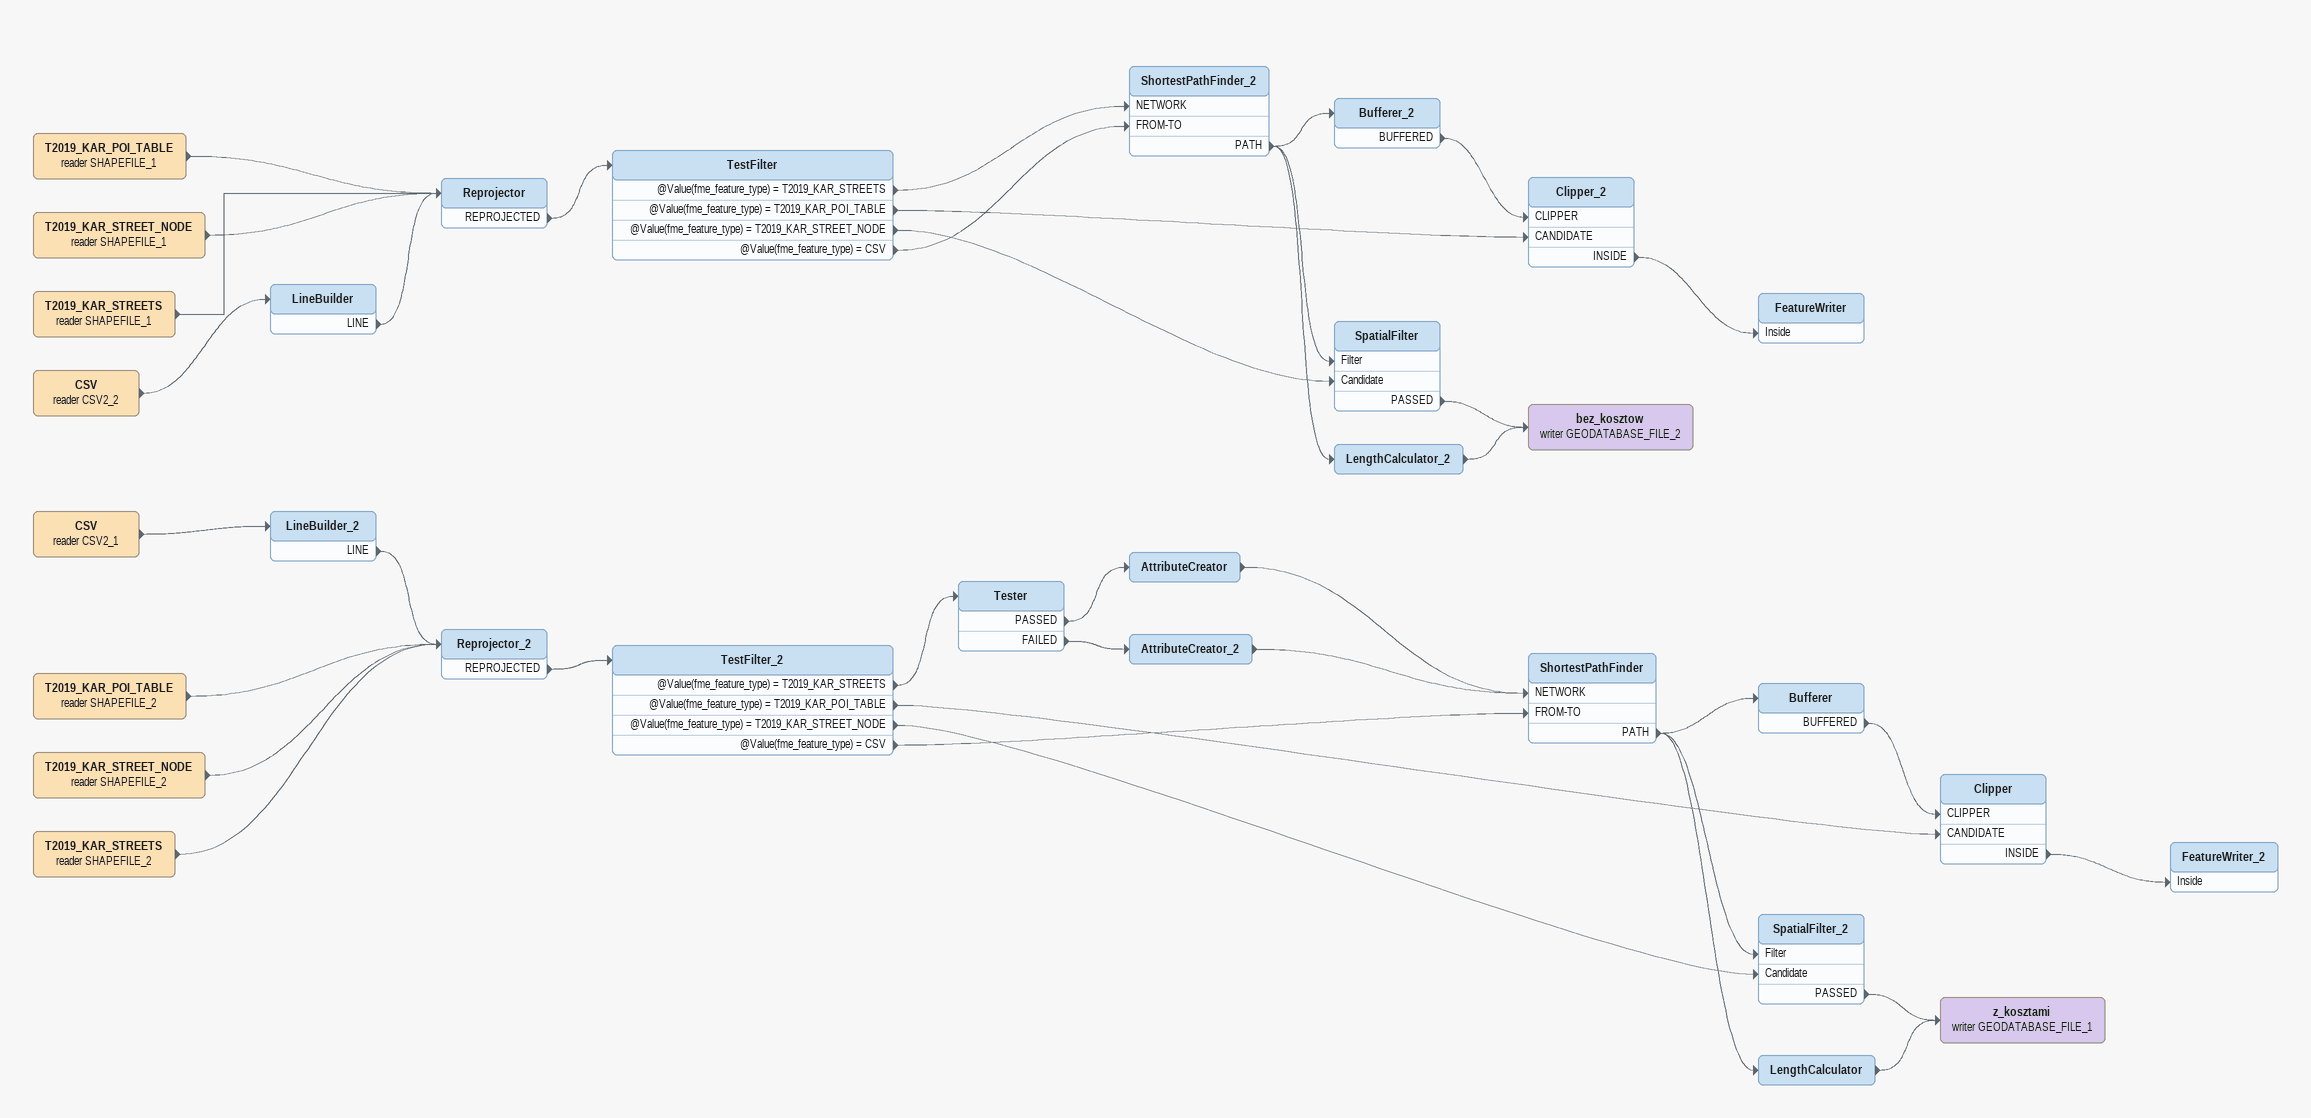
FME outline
T2019_KAR_STREET_NODE (reader SHAPEFILE_2)
    -> Reprojector_2
CSV (reader CSV2_1)
    -> LineBuilder_2
LineBuilder_2
    LINE -> Reprojector_2
T2019_KAR_POI_TABLE (reader SHAPEFILE_2)
    -> Reprojector_2
T2019_KAR_STREETS (reader SHAPEFILE_2)
    -> Reprojector_2
Reprojector_2
    REPROJECTED -> TestFilter_2
TestFilter_2
    @Value(fme_feature_type) = T2019_KAR_STREETS -> Tester
    @Value(fme_feature_type) = T2019_KAR_POI_TABLE -> Clipper [CANDIDATE]
    @Value(fme_feature_type) = T2019_KAR_STREET_NODE -> SpatialFilter_2 [Candidate]
    @Value(fme_feature_type) = CSV -> ShortestPathFinder [FROM-TO]
Tester
    PASSED -> AttributeCreator
    FAILED -> AttributeCreator_2
AttributeCreator
    -> ShortestPathFinder [NETWORK]
AttributeCreator_2
    -> ShortestPathFinder [NETWORK]
ShortestPathFinder
    PATH -> Bufferer
    PATH -> SpatialFilter_2 [Filter]
    PATH -> LengthCalculator
Bufferer
    BUFFERED -> Clipper [CLIPPER]
Clipper
    INSIDE -> FeatureWriter_2 [Inside]
FeatureWriter_2
SpatialFilter_2
    PASSED -> z_kosztami (writer GEODATABASE_FILE_1)
LengthCalculator
    -> z_kosztami (writer GEODATABASE_FILE_1)
z_kosztami (writer GEODATABASE_FILE_1)
T2019_KAR_POI_TABLE (reader SHAPEFILE_1)
    -> Reprojector
T2019_KAR_STREET_NODE (reader SHAPEFILE_1)
    -> Reprojector
T2019_KAR_STREETS (reader SHAPEFILE_1)
    -> Reprojector
CSV (reader CSV2_2)
    -> LineBuilder
LineBuilder
    LINE -> Reprojector
Reprojector
    REPROJECTED -> TestFilter
TestFilter
    @Value(fme_feature_type) = T2019_KAR_STREETS -> ShortestPathFinder_2 [NETWORK]
    @Value(fme_feature_type) = T2019_KAR_POI_TABLE -> Clipper_2 [CANDIDATE]
    @Value(fme_feature_type) = T2019_KAR_STREET_NODE -> SpatialFilter [Candidate]
    @Value(fme_feature_type) = CSV -> ShortestPathFinder_2 [FROM-TO]
ShortestPathFinder_2
    PATH -> Bufferer_2
    PATH -> SpatialFilter [Filter]
    PATH -> LengthCalculator_2
Bufferer_2
    BUFFERED -> Clipper_2 [CLIPPER]
Clipper_2
    INSIDE -> FeatureWriter [Inside]
FeatureWriter
SpatialFilter
    PASSED -> bez_kosztow (writer GEODATABASE_FILE_2)
LengthCalculator_2
    -> bez_kosztow (writer GEODATABASE_FILE_2)
bez_kosztow (writer GEODATABASE_FILE_2)
